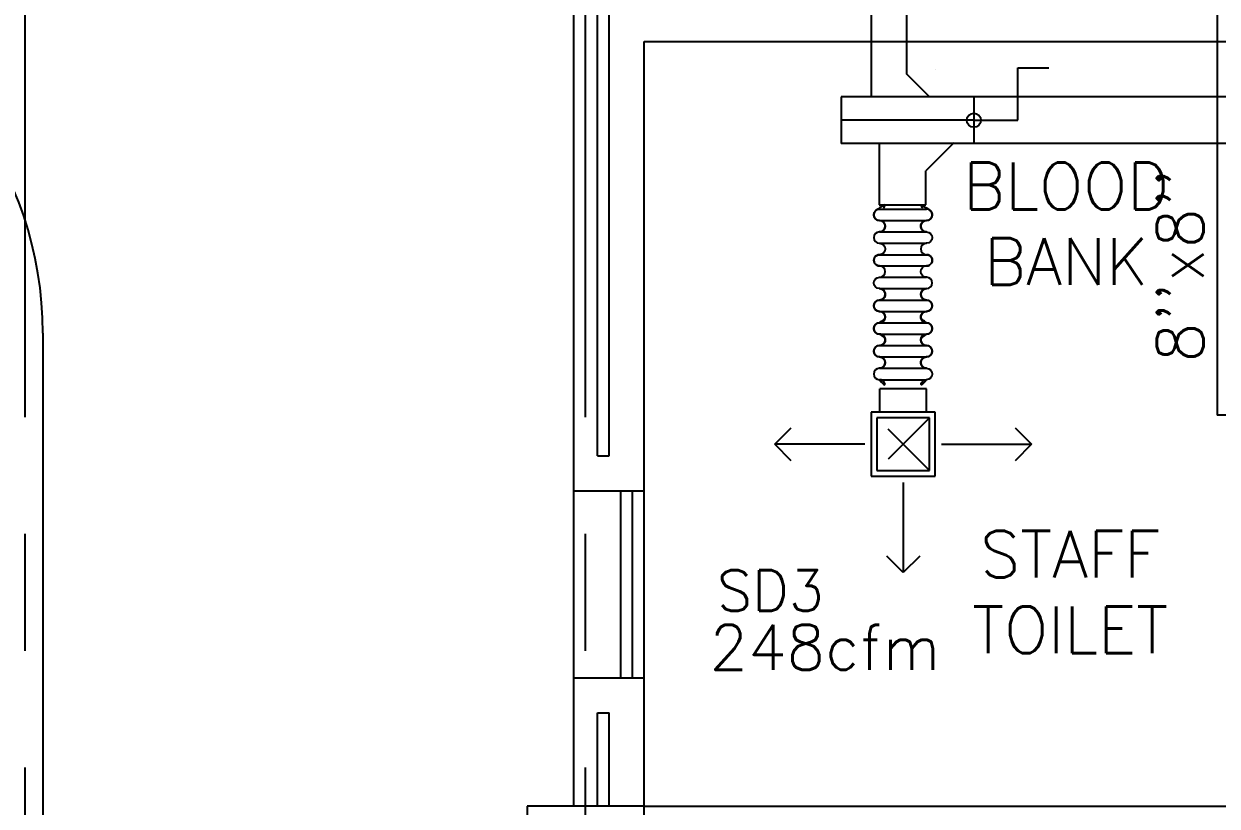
# Model space of a CAD drawing. Extents: x 417866230.2 to 417866327.8, y 43498045.5 to 43498135.4.
# Drawn here: x 417866239.39 to 417866244.5, y 43498094.57 to 43498097.92 of the extents above; entities that cross this region are included whole.
import ezdxf
from ezdxf.enums import TextEntityAlignment as Align

# ---------------------------------------------------------------- set-up
doc = ezdxf.new("R2010")
doc.units = 0
doc.header["$MEASUREMENT"] = 0
doc.linetypes.add('CENTERX2', pattern=[4, 2.5, -0.5, 0.5, -0.5])
doc.linetypes.add('HIDDEN', pattern=[0.375, 0.25, -0.125])
for name, color, linetype in [('AXES', 11, 'CENTERX2'), ('COL', 9, 'CONTINUOUS'), ('DUCT', 6, 'CONTINUOUS'), ('EXDUCT', 10, 'CONTINUOUS'), ('HAT', 12, 'CONTINUOUS'), ('INSUL', 9, 'CONTINUOUS'), ('M-AC-FLEX', 3, 'CONTINUOUS'), ('M-EGU.', 2, 'CONTINUOUS'), ('RM-NAME', 9, 'CONTINUOUS'), ('SCD', 2, 'CONTINUOUS'), ('WALL', 4, 'CONTINUOUS'), ('WIN', 9, 'CONTINUOUS')]:
    doc.layers.add(name, color=color, linetype=linetype)
doc.styles.add('ROMANS', font='ROMANS.shx', dxfattribs={"width": 0.6})

# ---------------------------------------------------------------- blocks, each defined once
blk = doc.blocks.new('RM1')
at = {"layer": 'RM-NAME', "style": 'ROMANS'}
for tag, p in [('ROOMNAME1', (0, 323.8)), ('ROOMNAME2', (0, 0))]:
    blk.add_attdef(tag, text='', height=200, dxfattribs=at).set_placement(p, align=Align.MIDDLE)
blk = doc.blocks.new('COL50')
at = {"layer": 'COL'}
blk.add_lwpolyline([(-250, 250), (-250, -250), (250, -250), (250, 250)], close=True, dxfattribs=at)

msp = doc.modelspace()

# ---------------------------------------------------------------- linework, layer by layer
at = {"layer": 'AXES'}
for p, q in [((417866239.3969, 43498056.2378), (417866239.3969, 43498134.7153)), ((417866241.7969, 43498056.2378), (417866241.7969, 43498134.7153))]:
    msp.add_line(p, q, dxfattribs=at)
at = {"layer": 'DUCT'}
for p, q in [((417866243.0211, 43498097.6088), (417866243.0211, 43498099.9331)), ((417866243.1711, 43498099.9331), (417866243.1711, 43498097.7088)), ((417866243.2711, 43498097.6088), (417866243.1711, 43498097.7088)), ((417866246.1944, 43498097.6094), (417866242.8911, 43498097.6094)), ((417866242.8911, 43498097.6094), (417866242.8911, 43498097.4094)), ((417866243.4593, 43498097.6094), (417866243.4593, 43498097.4094)), ((417866243.4593, 43498097.5094), (417866242.8911, 43498097.5094)), ((417866246.1944, 43498097.4094), (417866242.8911, 43498097.4094)), ((417866243.0533, 43498097.4122), (417866243.0533, 43498097.1473)), ((417866243.3733, 43498097.4122), (417866243.2533, 43498097.2922)), ((417866243.2533, 43498097.1473), (417866243.2533, 43498097.2922)), ((417866243.0533, 43498097.1473), (417866243.2533, 43498097.1473))]:
    msp.add_line(p, q, dxfattribs=at)
at = {"layer": 'DUCT', "color": 2}
for p, q in [((417866243.6471, 43498097.7344), (417866243.7805, 43498097.7344)), ((417866243.6471, 43498097.5094), (417866243.6471, 43498097.7344)), ((417866243.4593, 43498097.5094), (417866243.6471, 43498097.5094))]:
    msp.add_line(p, q, dxfattribs=at)
msp.add_circle((417866243.4593, 43498097.5094), 0.0303, dxfattribs=at)
at = {"layer": 'DUCT'}
msp.add_circle((417866243.4593, 43498097.5094), 2.999954177079533e-14, dxfattribs=at)
at = {"layer": 'EXDUCT', "linetype": 'Continuous'}
for p in [(417866244.5014, 43498100.5617), (417866244.6514, 43498096.2463)]:
    msp.add_line(p, (417866244.5014, 43498096.2463), dxfattribs=at)
at = {"layer": 'INSUL'}
for p, q in [((417866241.8469, 43498096.0721), (417866241.8469, 43498100.0721)), ((417866241.8969, 43498096.0721), (417866241.8969, 43498100.0721)), ((417866241.8469, 43498096.0721), (417866241.8969, 43498096.0721)), ((417866241.8469, 43498094.9721), (417866241.8969, 43498094.9721)), ((417866241.8469, 43498094.5721), (417866241.8469, 43498094.9721)), ((417866241.8969, 43498094.5721), (417866241.8969, 43498094.9721))]:
    msp.add_line(p, q, dxfattribs=at)
at = {"layer": 'M-AC-FLEX', "color": 11}
for p, q in [((417866243.0555, 43498097.1286), (417866243.2568, 43498097.1286)), ((417866243.0555, 43498097.1286), (417866243.2568, 43498097.1286)), ((417866243.0555, 43498097.0799), (417866243.2568, 43498097.0799)), ((417866243.0555, 43498097.0799), (417866243.2568, 43498097.0799)), ((417866243.0555, 43498097.0311), (417866243.2568, 43498097.0311)), ((417866243.0555, 43498096.9824), (417866243.2568, 43498096.9824)), ((417866243.0555, 43498096.9336), (417866243.2568, 43498096.9336)), ((417866243.0555, 43498096.8857), (417866243.2568, 43498096.8857)), ((417866243.0555, 43498096.837), (417866243.2568, 43498096.837)), ((417866243.0555, 43498096.7882), (417866243.2568, 43498096.7882)), ((417866243.0555, 43498096.7395), (417866243.2568, 43498096.7395)), ((417866243.0555, 43498096.7395), (417866243.2568, 43498096.7395)), ((417866243.0555, 43498096.7395), (417866243.2568, 43498096.7395)), ((417866243.0555, 43498096.7395), (417866243.2568, 43498096.7395)), ((417866243.0555, 43498096.6907), (417866243.2568, 43498096.6907)), ((417866243.0555, 43498096.6907), (417866243.2568, 43498096.6907)), ((417866243.0555, 43498096.6907), (417866243.2568, 43498096.6907)), ((417866243.0555, 43498096.6907), (417866243.2568, 43498096.6907)), ((417866243.0555, 43498096.642), (417866243.2568, 43498096.642)), ((417866243.0555, 43498096.642), (417866243.2568, 43498096.642)), ((417866243.0555, 43498096.5932), (417866243.2568, 43498096.5932)), ((417866243.0555, 43498096.5932), (417866243.2568, 43498096.5932)), ((417866243.0555, 43498096.5445), (417866243.2568, 43498096.5445)), ((417866243.0555, 43498096.5445), (417866243.2568, 43498096.5445)), ((417866243.0555, 43498096.5445), (417866243.2568, 43498096.5445)), ((417866243.0555, 43498096.5445), (417866243.2568, 43498096.5445)), ((417866243.0555, 43498096.4957), (417866243.2568, 43498096.4957)), ((417866243.0555, 43498096.4957), (417866243.2568, 43498096.4957)), ((417866243.0555, 43498096.4957), (417866243.2568, 43498096.4957)), ((417866243.0555, 43498096.4957), (417866243.2568, 43498096.4957)), ((417866243.0555, 43498096.447), (417866243.2568, 43498096.447)), ((417866243.0555, 43498096.3982), (417866243.2568, 43498096.3982))]:
    msp.add_line(p, q, dxfattribs=at)
at = {"layer": 'M-AC-FLEX'}
for points in [[(417866243.0792, 43498097.1473, -0.346954), (417866243.0555, 43498097.1286, 1), (417866243.0555, 43498097.0799)], [(417866243.0792, 43498097.1473, -0.346954), (417866243.0555, 43498097.1286, 1), (417866243.0555, 43498097.0799)], [(417866243.2331, 43498097.1473, 0.346955), (417866243.2568, 43498097.1286, -1), (417866243.2568, 43498097.0799)], [(417866243.2331, 43498097.1473, 0.346954), (417866243.2568, 43498097.1286, -1), (417866243.2568, 43498097.0799)], [(417866243.0555, 43498097.0311, 1), (417866243.0555, 43498097.0799, -1), (417866243.0555, 43498097.1286)], [(417866243.066, 43498097.0335, 0.799204), (417866243.0555, 43498097.0799, -1), (417866243.0555, 43498097.1286)], [(417866243.2568, 43498097.0311, -1), (417866243.2568, 43498097.0799, 1), (417866243.2568, 43498097.1286)], [(417866243.2463, 43498097.0335, -0.799204), (417866243.2568, 43498097.0799, 1), (417866243.2568, 43498097.1286)], [(417866243.0555, 43498097.0799, -1), (417866243.0555, 43498097.0311, 1), (417866243.0555, 43498096.9824, -1), (417866243.0555, 43498096.9336, 1.018005), (417866243.0555, 43498096.8857)], [(417866243.2568, 43498097.0799, 1), (417866243.2568, 43498097.0311, -1), (417866243.2568, 43498096.9824, 1), (417866243.2568, 43498096.9336, -1.018005), (417866243.2568, 43498096.8857)], [(417866243.0555, 43498096.7395, 1), (417866243.0555, 43498096.7882, -1), (417866243.0555, 43498096.837, 1), (417866243.0555, 43498096.8857, -1.018005), (417866243.0555, 43498096.9336)], [(417866243.2568, 43498096.7395, -1), (417866243.2568, 43498096.7882, 1), (417866243.2568, 43498096.837, -1), (417866243.2568, 43498096.8857, 1.018005), (417866243.2568, 43498096.9336)], [(417866243.0555, 43498096.7882, -1), (417866243.0555, 43498096.7395, 1), (417866243.0555, 43498096.6907)], [(417866243.066, 43498096.7858, -0.799204), (417866243.0555, 43498096.7395, 1), (417866243.0555, 43498096.6907)], [(417866243.066, 43498096.7858, -0.799204), (417866243.0555, 43498096.7395, 1), (417866243.0555, 43498096.6907)], [(417866243.2568, 43498096.7882, 1), (417866243.2568, 43498096.7395, -1), (417866243.2568, 43498096.6907)], [(417866243.2463, 43498096.7858, 0.799204), (417866243.2568, 43498096.7395, -1), (417866243.2568, 43498096.6907)], [(417866243.2463, 43498096.7858, 0.799204), (417866243.2568, 43498096.7395, -1), (417866243.2568, 43498096.6907)], [(417866243.0555, 43498096.642, 1), (417866243.0555, 43498096.6907, -1), (417866243.0555, 43498096.7395)], [(417866243.066, 43498096.6443, 0.799204), (417866243.0555, 43498096.6907, -1), (417866243.0555, 43498096.7395)], [(417866243.066, 43498096.6443, 0.799204), (417866243.0555, 43498096.6907, -1), (417866243.0555, 43498096.7395)], [(417866243.2568, 43498096.642, -1), (417866243.2568, 43498096.6907, 1), (417866243.2568, 43498096.7395)], [(417866243.2463, 43498096.6443, -0.799204), (417866243.2568, 43498096.6907, 1), (417866243.2568, 43498096.7395)], [(417866243.2463, 43498096.6443, -0.799204), (417866243.2568, 43498096.6907, 1), (417866243.2568, 43498096.7395)], [(417866243.0555, 43498096.6907, -1), (417866243.0555, 43498096.642, 1), (417866243.0555, 43498096.5932, -0.44588), (417866243.0798, 43498096.5662, -0.44588)], [(417866243.2568, 43498096.6907, 1), (417866243.2568, 43498096.642, -1), (417866243.2568, 43498096.5932, 0.44588), (417866243.2325, 43498096.5662, 0.44588)], [(417866243.0555, 43498096.5445, 1), (417866243.0555, 43498096.5932, -1), (417866243.0555, 43498096.642, 0.44588), (417866243.0798, 43498096.6689, 0.44588)], [(417866243.2568, 43498096.5445, -1), (417866243.2568, 43498096.5932, 1), (417866243.2568, 43498096.642, -0.44588), (417866243.2325, 43498096.6689, -0.44588)], [(417866243.0555, 43498096.5932, -1), (417866243.0555, 43498096.5445, 1), (417866243.0555, 43498096.4957)], [(417866243.066, 43498096.5908, -0.799204), (417866243.0555, 43498096.5445, 1), (417866243.0555, 43498096.4957)], [(417866243.066, 43498096.5908, -0.799204), (417866243.0555, 43498096.5445, 1), (417866243.0555, 43498096.4957)], [(417866243.2568, 43498096.5932, 1), (417866243.2568, 43498096.5445, -1), (417866243.2568, 43498096.4957)], [(417866243.2463, 43498096.5908, 0.799204), (417866243.2568, 43498096.5445, -1), (417866243.2568, 43498096.4957)], [(417866243.2463, 43498096.5908, 0.799204), (417866243.2568, 43498096.5445, -1), (417866243.2568, 43498096.4957)], [(417866243.066, 43498096.4493, 0.799204), (417866243.0555, 43498096.4957, -1), (417866243.0555, 43498096.5445)], [(417866243.0555, 43498096.447, 1), (417866243.0555, 43498096.4957, -1), (417866243.0555, 43498096.5445)], [(417866243.066, 43498096.4493, 0.799204), (417866243.0555, 43498096.4957, -1), (417866243.0555, 43498096.5445)], [(417866243.2463, 43498096.4493, -0.799204), (417866243.2568, 43498096.4957, 1), (417866243.2568, 43498096.5445)], [(417866243.2568, 43498096.447, -1), (417866243.2568, 43498096.4957, 1), (417866243.2568, 43498096.5445)], [(417866243.2463, 43498096.4493, -0.799204), (417866243.2568, 43498096.4957, 1), (417866243.2568, 43498096.5445)], [(417866243.0555, 43498096.4957, -1), (417866243.0555, 43498096.447, 1), (417866243.0555, 43498096.3982, -0.611587), (417866243.0753, 43498096.3596, -0.611587)], [(417866243.2568, 43498096.4957, 1), (417866243.2568, 43498096.447, -1), (417866243.2568, 43498096.3982, 0.611587), (417866243.237, 43498096.3596, 0.611587)]]:
    msp.add_lwpolyline(points, format="xyb", dxfattribs=at)
at = {"layer": 'M-EGU.'}
for p, q in [((417866243.2944, 43498097.7269), (417866243.2944, 43498097.7269)), ((417866243.2568, 43498096.3596), (417866243.0568, 43498096.3596)), ((417866243.0568, 43498096.2596), (417866243.0568, 43498096.3596)), ((417866243.2568, 43498096.2596), (417866243.2568, 43498096.3596)), ((417866243.0193, 43498096.2596), (417866243.0193, 43498095.9846)), ((417866243.2943, 43498096.2596), (417866243.0193, 43498096.2596)), ((417866243.2943, 43498095.9846), (417866243.2943, 43498096.2596)), ((417866242.6068, 43498096.1221), (417866242.6775, 43498096.1928)), ((417866243.6361, 43498096.1928), (417866243.7068, 43498096.1221)), ((417866242.6775, 43498096.0514), (417866242.6068, 43498096.1221)), ((417866242.993, 43498096.1221), (417866242.6068, 43498096.1221)), ((417866243.3206, 43498096.1221), (417866243.7068, 43498096.1221)), ((417866243.7068, 43498096.1221), (417866243.6361, 43498096.0514)), ((417866243.0193, 43498095.9846), (417866243.2943, 43498095.9846)), ((417866243.1568, 43498095.9583), (417866243.1568, 43498095.5721)), ((417866243.1568, 43498095.5721), (417866243.0861, 43498095.6428)), ((417866243.2275, 43498095.6428), (417866243.1568, 43498095.5721))]:
    msp.add_line(p, q, dxfattribs=at)
at = {"layer": 'M-EGU.', "linetype": 'HIDDEN'}
for p, q in [((417866243.2693, 43498096.2346), (417866243.0443, 43498096.0096)), ((417866243.2693, 43498096.0096), (417866243.0443, 43498096.2346)), ((417866243.0443, 43498096.2346), (417866243.0443, 43498096.0096)), ((417866243.2693, 43498096.2346), (417866243.0443, 43498096.2346)), ((417866243.2693, 43498096.0096), (417866243.2693, 43498096.2346)), ((417866243.0443, 43498096.0096), (417866243.2693, 43498096.0096))]:
    msp.add_line(p, q, dxfattribs=at)
at = {"layer": 'WALL'}
for p, q in [((417866241.7469, 43498095.9221), (417866241.7469, 43498100.0721)), ((417866242.0469, 43498097.8471), (417866246.5219, 43498097.8471)), ((417866242.0469, 43498095.9221), (417866242.0469, 43498097.8471)), ((417866239.4719, 43498096.5976), (417866239.4719, 43498090.8221)), ((417866241.7469, 43498095.9221), (417866242.0469, 43498095.9221)), ((417866241.7469, 43498095.1221), (417866242.0469, 43498095.1221)), ((417866241.7469, 43498094.5721), (417866241.7469, 43498095.1221)), ((417866242.0469, 43498094.5721), (417866242.0469, 43498095.1221)), ((417866242.0469, 43498094.5721), (417866246.5219, 43498094.5721))]:
    msp.add_line(p, q, dxfattribs=at)
msp.add_arc((417866237.8969, 43498096.5976), 1.575, 360, 73.3984, dxfattribs=at)
at = {"layer": 'WIN'}
for p, q in [((417866241.7469, 43498095.1221), (417866241.7469, 43498095.9221)), ((417866241.9469, 43498095.1221), (417866241.9469, 43498095.9221)), ((417866241.9969, 43498095.1221), (417866241.9969, 43498095.9221)), ((417866242.0469, 43498095.1221), (417866242.0469, 43498095.9221))]:
    msp.add_line(p, q, dxfattribs=at)

# ---------------------------------------------------------------- block references
at = {"layer": 'COL', "xscale": 0.001000000047497451, "yscale": 0.0009999999892897904, "zscale": 0.001}
msp.add_blockref('COL50', (417866241.7969, 43498094.3221), dxfattribs=at)
at = {"layer": 'HAT'}
ref = msp.add_blockref('RM1', (417866243.8547, 43498096.9039), dxfattribs=dict(at, xscale=0.001000000047497451, yscale=0.0009999999892897904, zscale=0.001))
ref.add_attrib('ROOMNAME2', 'BANK', dxfattribs={"layer": 'RM-NAME', "height": 0.2, "style": 'ROMANS'}).set_placement((417866243.8547, 43498096.9039), align=Align.MIDDLE)
ref.add_attrib('ROOMNAME1', 'BLOOD', dxfattribs={"layer": 'RM-NAME', "height": 0.2, "style": 'ROMANS'}).set_placement((417866243.8547, 43498097.2277), align=Align.MIDDLE)
ref = msp.add_blockref('RM1', (417866243.8723, 43498095.3274), dxfattribs=dict(at, xscale=0.001000000047497451, yscale=0.0009999999892897904, zscale=0.001))
ref.add_attrib('ROOMNAME2', 'TOILET', dxfattribs={"layer": 'RM-NAME', "height": 0.2, "style": 'ROMANS'}).set_placement((417866243.8723, 43498095.3274), align=Align.MIDDLE)
ref.add_attrib('ROOMNAME1', 'STAFF', dxfattribs={"layer": 'RM-NAME', "height": 0.2, "style": 'ROMANS'}).set_placement((417866243.8723, 43498095.6512), align=Align.MIDDLE)

# ---------------------------------------------------------------- texts
at = {"layer": 'SCD', "style": 'ROMANS'}
msp.add_text("8''x8''", height=0.2, rotation=90, dxfattribs=at).set_placement((417866244.4427, 43498096.4724))
for s, height, p in [('SD3', 0.175, (417866242.3597, 43498095.4078)), ('248cfm', 0.1925, (417866242.3273, 43498095.1559))]:
    msp.add_text(s, height=height, dxfattribs=at).set_placement(p)

doc.saveas('drawing.dxf')
